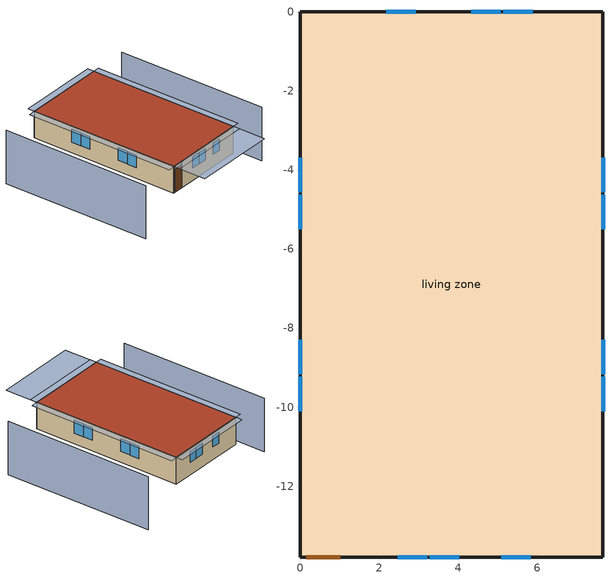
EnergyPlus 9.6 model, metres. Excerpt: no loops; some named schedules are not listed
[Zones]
living zone
 floor adiabatic (FloorFinUninsFin): 0,-13.8 0,0 7.66,0 7.66,-13.8 z2.44
 wall outside (WallExtInsFin): 0,0 0,-13.8 0.13,-13.8 1.05,-13.8 7.66,-13.8 7.66,0 0,0 z2.44:4.88
 window (WindowConstruction): 0,-3.7 0,-4.57 / 0,-4.63 0,-5.5 / 0,-8.3 0,-9.17 / 0,-9.23 0,-10.1 / 7.66,-10.1 7.66,-9.23 / 7.66,-9.17 7.66,-8.3 / 7.66,-5.5 7.66,-4.63 / 7.66,-4.57 7.66,-3.7 z3.41:4.57; 5.89,0 5.14,0 / 5.08,0 4.33,0 / 2.93,0 2.18,0 / 2.47,-13.8 3.22,-13.8 / 3.28,-13.8 4.03,-13.8 / 5.08,-13.8 5.83,-13.8 z3.57:4.57
 door (Door): 0.15,-13.8 1.02,-13.8 z2.44:4.57
 roof outside (RoofFinInsExt): 7.66,-13.8 7.66,0 0,0 0,-13.8 z4.88
shading: -3.66,0 -3.66,-13.8 / 11.32,-13.8 11.32,0 z0:4.88; 0,-3.7 0,-4.57 / 0,-4.63 0,-5.5 / 0,-8.3 0,-9.17 / 0,-9.23 0,-10.1 / 7.66,-10.1 7.66,-9.23 / 7.66,-9.17 7.66,-8.3 / 7.66,-5.5 7.66,-4.63 / 7.66,-4.57 7.66,-3.7 z3.41:4.57; 5.89,0 5.14,0 / 5.08,0 4.33,0 / 2.93,0 2.18,0 / 2.47,-13.8 3.22,-13.8 / 3.28,-13.8 4.03,-13.8 / 5.08,-13.8 5.83,-13.8 z3.57:4.57; 0,-14.4 7.66,-14.4 7.66,-13.8 0,-13.8 z4.88; 8.27,-13.8 8.27,0 7.66,0 7.66,-13.8 z4.88; 7.66,0.61 0,0.61 0,0 7.66,0 z4.88; -0.61,0 -0.61,-13.8 0,-13.8 0,0 z4.88; 0,-16.84 7.66,-16.84 7.66,-13.8 0,-13.8 z4.88
[Building]
Building 1: North Axis {deg}=0; Terrain=Suburbs
[Site:Location]
Denver-Aurora-Buckley AFB: Latitude {deg}=39.72; Longitude {deg}=-104.75; Time Zone {hr}=-7; Elevation {m}=1726
[SizingPeriod:DesignDay] Day of Month=21; Dry-Bulb Temperature Range Modifier Type=DefaultMultipliers; Humidity Condition Type=Wetbulb; Barometric Pressure {Pa}=100918; Wind Direction {deg}=0; Rain Indicator=No; Snow Indicator=No; Daylight Saving Time Indicator=No; Solar Model Indicator=ASHRAEClearSky; Sky Clearness=0; Begin Environment Reset Mode=FullResetAtBeginEnvironment
Name | Month | Day Type | Maximum Dry-Bulb Temperature {C} | Daily Dry-Bulb Temperature Range {deltaC} | Wetbulb or DewPoint at Maximum Dry-Bulb {C} | Wind Speed {m/s}
Ann Clg 1% Condns DB=>MWB | 7 | SummerDesignDay | 30 | 9.8 | 22.3 | 4.8
Ann Htg 99% Condns DB | 1 | WinterDesignDay | -12.5 | 0 | -12.5 | 10.7
[Site:GroundTemperature:Deep]
9.04878, 9.04878, 9.04878, 9.04878, 9.04878, 9.04878, 9.04878, 9.04878, 9.04878, 9.04878, 9.04878, 9.04878
[Site:WaterMainsTemperature]
Calculation Method=Correlation; Annual Average Outdoor Air Temperature {C}=9.04878; Maximum Difference In Monthly Average Outdoor Air Temperatures {deltaC}=30.2172
[Material] Roughness=Rough
Name | Thickness {m} | Conductivity {W/m-K} | Density {kg/m3} | Specific Heat {J/kg-K} | Thermal Absorptance | Solar Absorptance | Visible Absorptance
Composition Shingles | 0.009525 | 0.162714 | 1121.4 | 1465.45 | 0.91 | 0.85 | 0.85
DoorMaterial | 0.04445 | 0.0612267 | 512.64 | 1214.23 | 0.82 | 0.3 | 0.3
Drywall 0.5 in. | 0.0127 | 0.160291 | 801 | 837.4 | 0.9 | 0.5 | 0.1
Floor Covering | 0.0127 | 0.0433444 | 54.468 | 1339.84 | 0.9 | 0.9 | 0.7
FloorFinStudAndAirFloor | 0.1397 | 0.557395 | 67.691 | 1210.98 | 0.9 | 0.5 | 0.9
res furniture material living space | 0.1524 | 0.115458 | 640.8 | 1214.23 | 0.9 | 0.6 | 0.1
RoofIns | 0.23495 | 0.0731748 | 78.34581 | 1123.46 | 0.91 | 0.85 | 0.91
RoofSheathing | 0.01905 | 0.115458 | 512.64 | 1214.23 | 0.82 | 0.3 | 0.3
WallCMU | 0.1524 | 0.551119 | 1001.12 | 852.065 | 0.92 | 0.75 | 0.92
WallFurring | 0.0254 | 0.133146 | 72.0382 | 1211.21 | 0.92 | 0.75 | 0.92
WallSheathing | 0.0127 | 0.115458 | 512.64 | 1214.23 | 0.82 | 0.3 | 0.3
WallStudAndCavity | 0.0889 | 0.397942 | 83.0341 | 1211.67 | 0.82 | 0.3 | 0.3
Wood Floor | 0.015875 | 0.115458 | 544.68 | 1214.23 | 0.9 | 0.7 | 0.7
Wood&#44 Medium/Dark | 0.0254 | 0.102417 | 544.68 | 1172.36 | 0.92 | 0.75 | 0.75
[WindowMaterial:SimpleGlazingSystem]
WindowMaterial: U-Factor {W/m2-K}=4.31528; Solar Heat Gain Coefficient=0.67
[Construction]
Door: DoorMaterial
FloorFinUninsFin: Drywall 0.5 in., FloorFinStudAndAirFloor, RoofSheathing, Wood Floor, Floor Covering
res furniture construction living space: res furniture material living space
RoofFinInsExt: Composition Shingles, RoofSheathing, RoofIns, Drywall 0.5 in.
WallExtInsFin: Wood&#44 Medium/Dark, WallSheathing, WallCMU, WallFurring, Drywall 0.5 in.
WallIntFinUninsFin: WallStudAndCavity, Drywall 0.5 in.
WindowConstruction: WindowMaterial
[Zone]
living zone: Multiplier=1; Part of Total Floor Area=Yes
[InternalMass] Zone or ZoneList=living zone
Name | Construction | Surface Area {m2}
living space Partition | WallIntFinUninsFin | 105.724
res furniture mass living space | res furniture construction living space | 42.2895
[People]
res occupants|living space: Zone or ZoneList or Space or SpaceList=living zone; Number of People Schedule=occupants; Number of People Calculation Method=People; Number of People=2; Fraction Radiant=0.319734; Sensible Heat Fraction=0.573; Activity Level Schedule=res occupants activity schedule; Carbon Dioxide Generation Rate {m3/s-W}=0; Enable ASHRAE 55 Comfort Warnings=No; Mean Radiant Temperature Calculation Type=ZoneAveraged
[Lights]
res lighting interior living space: Zone or ZoneList or Space or SpaceList=living zone; Schedule=lighting_interior; Design Level Calculation Method=LightingLevel; Lighting Level {W}=682.073; Return Air Fraction=0; Fraction Radiant=0.6; Fraction Visible=0.2; Fraction Replaceable=1
[ElectricEquipment] Zone or ZoneList or Space or SpaceList=living zone; Design Level Calculation Method=EquipmentLevel
Name | Schedule | Design Level {W} | Fraction Latent | Fraction Radiant | Fraction Lost
res cd electric | clothes_dryer | 3375.93 | 0.05 | 0.09 | 0.8
res ceil fan | ceiling_fan | 12.5139 | 0 | 0.558 | 0
res cw | clothes_washer_power | 222.586 | 0 | 0.48 | 0.2
res infil_1 bath fan; res infil_1 house fan; res infil_1 range fan | Always On Discrete | 0 | 0 | 0 | 1
res misc plug loads|living space | plug_loads | 414.531 | 0.021 | 0.558 | 0.049
res range electric | cooking_range | 278.924 | 0.3 | 0.24 | 0.3
res refrig | res refrig schedule | 65.0889 | 0 | 0 | 0
[OtherEquipment] Zone or ZoneList or Space or SpaceList=living zone; Design Level Calculation Method=EquipmentLevel
Name | Fuel Type | Schedule | Design Level {W} | Fraction Latent | Fraction Radiant | Fraction Lost
res bath | None | baths | 1622.82 | 0 | 0 | 0
res hot water distribution | None | showers | 2610.94 | 0 | 0 | 0
res range gas | NaturalGas | cooking_range | 2901.53 | 0.2 | 0.18 | 0.5
res shower | None | showers | 1607.05 | 0.487079 | 0 | 0
res sink | None | sinks | 290.682 | 0.311852 | 0 | 0
[ZoneInfiltration:DesignFlowRate] Zone or ZoneList=living zone; Schedule=Always On Discrete; Design Flow Rate Calculation Method=Flow/Zone; Design Flow Rate {m3/s}=0
res infil_1 flow; res nv_1 flow
[Exterior:Lights]
res lighting exterior: Schedule=lighting_exterior; Design Level {W}=38.3645
[EnergyManagementSystem:Sensor]
Name | Output:Variable or Output:Meter | Output:Variable or Output:Meter Index Key
res_af_vw_s | Site Wind Speed
res_infil_1_bath_sch_s | Schedule Value | res mv_1 bath exhaust schedule
res_infil_1_dryer_sch_s | Schedule Value | clothes_dryer_exhaust
res_infil_1_range_sch_s | Schedule Value | res mv_1 range exhaust schedule
res_infil_1_wh_sch_s | Schedule Value | Always On Discrete
res_nv_1_nva_s | Schedule Value | res nv_1 avail schedule
res_nv_1_sp_s | Schedule Value | res nv_1 temp schedule
res_nv_pb_s | Site Outdoor Air Barometric Pressure
res_nv_wt_s | Site Outdoor Air Humidity Ratio
res_shower_mixsp | Schedule Value | fixtures temperature schedule
[EnergyManagementSystem:Actuator]
Name | Actuated Component Unique | Actuated Component Type | Actuated Component Control Type
res_infil_1_bath_fan_act | res infil_1 bath fan | ElectricEquipment | Electricity Rate
res_infil_1_flow_act | res infil_1 flow | Zone Infiltration | Air Exchange Flow Rate
res_infil_1_house_fan_act | res infil_1 house fan | ElectricEquipment | Electricity Rate
res_infil_1_range_fan_act | res infil_1 range fan | ElectricEquipment | Electricity Rate
res_nv_1_flow_act | res nv_1 flow | Zone Infiltration | Air Exchange Flow Rate
[EnergyManagementSystem:ProgramCallingManager]
Central pump program calling manager: EndOfSystemTimestepBeforeHVACReporting; Central_pumps_program
res af_1 program calling manager: BeginTimestepBeforePredictor; res_infil_1_program; res_nv_1_program
res shower sag: EndOfSystemTimestepAfterHVACReporting; res_shower_sag
[EnergyManagementSystem:Program]
Central_pumps_program: Set central_pumps_h = Central_pump_s
res_infil_1_program: Set p_m = 0.14; Set p_s = 0.22; Set s_m = 270; Set s_s = 370; Set z_m = 9.99744; Set z_s = 2.4384; Set f_t = (((s_m/z_m)^p_m)*((z_s/s_s)^p_s)); Set Tdiff = res_af_1_tin_s-res_af_1_tt_s; Set dT = @Abs Tdiff; Set c = 0.1107; Set Cs = 0.0764; Set Cw = 0.1509; Set n = 0.65; Set sft = (f_t*0.7000000000000001); Set temp1 = ((c*Cw)*((sft*res_af_vw_s)^(2*n)))^2; Set Qn = (((c*Cs*(dT^n))^2)+temp1)^0.5; Set Tdiff = res_af_1_tin_s-res_af_1_tt_s; Set QWHV = res_infil_1_wh_sch_s*0.0; Set Qrange = res_infil_1_range_sch_s*0.0472; Set Qdryer = res_infil_1_dryer_sch_s*0.0472; Set Qbath = res_infil_1_bath_sch_s*0.0236; Set QductsOut = 0; Set QductsIn = 0; Set Qout = Qrange+Qbath+Qdryer+QductsOut; Set Qin = QWHV+QductsIn; Set faneff_wh = 1; Set res_infil_1_house_fan_act = (QWHV*300)/faneff_wh*0; Set faneff_sp = 0.4719474432000001; Set res_infil_1_range_fan_act = (Qrange*300)/faneff_sp; Set res_infil_1_bath_fan_act = (Qbath*300)/faneff_sp; Set Qfan = (@Max Qout Qin); If Qfan > 0; Set Qavg = ((Qout + Qin) / 2.0); If ((@Abs (Qout - Qavg)) / Qavg) <= 0.1; Set phi = 1; Else; Set phi = (Qn / (Qn + Qfan)); EndIf; Set Qinf_adj = phi * Qn; Else; Set Qinf_adj = Qn; EndIf; Set res_infil_1_flow_act = Qfan + Qinf_adj
res_nv_1_program: Set Tdiff = res_af_1_tin_s-res_af_1_tt_s; Set dT = (@Abs Tdiff); Set pt = (@RhFnTdbWPb res_af_1_tt_s res_nv_wt_s res_nv_pb_s); Set NVA = 4973.009176859002; Set Cs = 8.963020389461627e-05; Set Cw = 6.158219665777789e-05; Set MNV = 1.432203174297596; Set MHR = 0.0115; Set MRH = 0.7; Set temp1 = (res_nv_1_nva_s*NVA); Set SGNV = temp1*((((Cs*dT)+(Cw*(res_af_vw_s^2)))^0.5)/1000); If (res_nv_wt_s<MHR) && (pt<MRH) && (res_af_1_tin_s>res_nv_1_sp_s); Set temp2 = (res_af_1_tin_s-res_nv_1_sp_s); Set NVadj1 = temp2/(res_af_1_tin_s-res_af_1_tt_s); Set NVadj2 = (@Min NVadj1 1); Set NVadj3 = (@Max NVadj2 0); Set NVadj = SGNV*NVadj3; Set res_nv_1_flow_act = (@Min NVadj MNV); Else; Set res_nv_1_flow_act = 0; EndIf
res_shower_sag: If res_shower_vol > 0; Set ShowerTime=SystemTimeStep; Else; Set ShowerTime=0; EndIf; If (res_shower_vol > 0) && (res_shower_mixsp > res_shower_tout); Set ShowerSag=SystemTimeStep; Set ShowerE=res_shower_vol*4141170*(res_shower_mixsp-res_shower_tout); Else; Set ShowerSag=0; Set ShowerE=0; EndIf
[EnergyManagementSystem:OutputVariable] Type of Data in Variable=Summed; Update Frequency=SystemTimestep
Name | EMS Variable | EMS Program or Subroutine | Units
Central htg pump:Pumps:Electricity | central_pumps_h | Central_pumps_program | J
Shower Draw Time|unit 1 | ShowerTime | res_shower_sag | hr
Unmet Shower Energy|unit 1 | ShowerE | res_shower_sag | J
Unmet Shower Time|unit 1 | ShowerSag | res_shower_sag | hr
[Schedule:Day:Interval]
res refrig schedule allday1; res refrig schedule allday12: No, 01:00, 0.610949, 02:00, 0.595675, 03:00, 0.580401, 04:00, 0.565128, 06:00, 0.549854, 07:00, 0.580401, 08:00, 0.610949, 10:00, 0.626223, 12:00, 0.610949, 15:00, 0.641496, 16:00, 0.626223, 17:00, 0.672044, 18:00, 0.733139, 19:00, 0.763686, 20:00, 0.733139, 21:00, 0.717865, 22:00, 0.702591, 23:00, 0.672044, 24:00, 0.626223
res refrig schedule allday2: No, 01:00, 0.609489, 02:00, 0.594252, 03:00, 0.579015, 04:00, 0.563777, 06:00, 0.54854, 07:00, 0.579015, 08:00, 0.609489, 10:00, 0.624726, 12:00, 0.609489, 15:00, 0.639964, 16:00, 0.624726, 17:00, 0.670438, 18:00, 0.731387, 19:00, 0.761861, 20:00, 0.731387, 21:00, 0.71615, 22:00, 0.700912, 23:00, 0.670438, 24:00, 0.624726
res refrig schedule allday3; res refrig schedule allday4; res refrig schedule allday5: No, 01:00, 0.791241, 02:00, 0.77146, 03:00, 0.751679, 04:00, 0.731898, 06:00, 0.712117, 07:00, 0.751679, 08:00, 0.791241, 10:00, 0.811022, 12:00, 0.791241, 15:00, 0.830803, 16:00, 0.811022, 17:00, 0.870365, 18:00, 0.949489, 19:00, 0.989051, 20:00, 0.949489, 21:00, 0.929708, 22:00, 0.909927, 23:00, 0.870365, 24:00, 0.811022
res refrig schedule allday6; res refrig schedule allday7; res refrig schedule allday8; res refrig schedule allday9: No, 01:00, 0.8, 02:00, 0.78, 03:00, 0.76, 04:00, 0.74, 06:00, 0.72, 07:00, 0.76, 08:00, 0.8, 10:00, 0.82, 12:00, 0.8, 15:00, 0.84, 16:00, 0.82, 17:00, 0.88, 18:00, 0.96, 19:00, 1, 20:00, 0.96, 21:00, 0.94, 22:00, 0.92, 23:00, 0.88, 24:00, 0.82
res refrig schedule allday10: No, 01:00, 0.679562, 02:00, 0.662573, 03:00, 0.645584, 04:00, 0.628595, 06:00, 0.611606, 07:00, 0.645584, 08:00, 0.679562, 10:00, 0.696551, 12:00, 0.679562, 15:00, 0.71354, 16:00, 0.696551, 17:00, 0.747518, 18:00, 0.815474, 19:00, 0.849453, 20:00, 0.815474, 21:00, 0.798485, 22:00, 0.781496, 23:00, 0.747518, 24:00, 0.696551
res refrig schedule allday11: No, 01:00, 0.675182, 02:00, 0.658303, 03:00, 0.641423, 04:00, 0.624544, 06:00, 0.607664, 07:00, 0.641423, 08:00, 0.675182, 10:00, 0.692062, 12:00, 0.675182, 15:00, 0.708942, 16:00, 0.692062, 17:00, 0.742701, 18:00, 0.810219, 19:00, 0.843978, 20:00, 0.810219, 21:00, 0.793339, 22:00, 0.77646, 23:00, 0.742701, 24:00, 0.692062
Schedule Day 8; res refrig schedule winter design: No, 24:00, 0
res refrig schedule summer design: No, 24:00, 1
[Schedule:Week:Daily]
res refrig schedule Week Rule - Jan1-Jan27: res refrig schedule allday1, res refrig schedule allday1, res refrig schedule allday1, res refrig schedule allday1, res refrig schedule allday1, res refrig schedule allday1, res refrig schedule allday1, Schedule Day 8, res refrig schedule summer design, res refrig schedule winter design, Schedule Day 8, Schedule Day 8
res refrig schedule Week Rule - Jan28-Feb3: res refrig schedule allday1, res refrig schedule allday1, res refrig schedule allday1, res refrig schedule allday1, res refrig schedule allday2, res refrig schedule allday2, res refrig schedule allday2, Schedule Day 8, res refrig schedule summer design, res refrig schedule winter design, Schedule Day 8, Schedule Day 8
res refrig schedule Week Rule - Feb4-Feb24: res refrig schedule allday2, res refrig schedule allday2, res refrig schedule allday2, res refrig schedule allday2, res refrig schedule allday2, res refrig schedule allday2, res refrig schedule allday2, Schedule Day 8, res refrig schedule summer design, res refrig schedule winter design, Schedule Day 8, Schedule Day 8
res refrig schedule Week Rule - Feb25-Mar3: res refrig schedule allday2, res refrig schedule allday2, res refrig schedule allday2, res refrig schedule allday2, res refrig schedule allday3, res refrig schedule allday3, res refrig schedule allday3, Schedule Day 8, res refrig schedule summer design, res refrig schedule winter design, Schedule Day 8, Schedule Day 8
res refrig schedule Week Rule - Mar4-Mar31: res refrig schedule allday3, res refrig schedule allday3, res refrig schedule allday3, res refrig schedule allday3, res refrig schedule allday3, res refrig schedule allday3, res refrig schedule allday3, Schedule Day 8, res refrig schedule summer design, res refrig schedule winter design, Schedule Day 8, Schedule Day 8
res refrig schedule Week Rule - Apr1-Apr28: res refrig schedule allday4, res refrig schedule allday4, res refrig schedule allday4, res refrig schedule allday4, res refrig schedule allday4, res refrig schedule allday4, res refrig schedule allday4, Schedule Day 8, res refrig schedule summer design, res refrig schedule winter design, Schedule Day 8, Schedule Day 8
res refrig schedule Week Rule - Apr29-May5: res refrig schedule allday4, res refrig schedule allday4, res refrig schedule allday5, res refrig schedule allday5, res refrig schedule allday5, res refrig schedule allday5, res refrig schedule allday5, Schedule Day 8, res refrig schedule summer design, res refrig schedule winter design, Schedule Day 8, Schedule Day 8
res refrig schedule Week Rule - May6-May26: res refrig schedule allday5, res refrig schedule allday5, res refrig schedule allday5, res refrig schedule allday5, res refrig schedule allday5, res refrig schedule allday5, res refrig schedule allday5, Schedule Day 8, res refrig schedule summer design, res refrig schedule winter design, Schedule Day 8, Schedule Day 8
res refrig schedule Week Rule - May27-Jun2: res refrig schedule allday5, res refrig schedule allday5, res refrig schedule allday5, res refrig schedule allday5, res refrig schedule allday5, res refrig schedule allday6, res refrig schedule allday6, Schedule Day 8, res refrig schedule summer design, res refrig schedule winter design, Schedule Day 8, Schedule Day 8
res refrig schedule Week Rule - Jun3-Jun30: res refrig schedule allday6, res refrig schedule allday6, res refrig schedule allday6, res refrig schedule allday6, res refrig schedule allday6, res refrig schedule allday6, res refrig schedule allday6, Schedule Day 8, res refrig schedule summer design, res refrig schedule winter design, Schedule Day 8, Schedule Day 8
res refrig schedule Week Rule - Jul1-Jul28: res refrig schedule allday7, res refrig schedule allday7, res refrig schedule allday7, res refrig schedule allday7, res refrig schedule allday7, res refrig schedule allday7, res refrig schedule allday7, Schedule Day 8, res refrig schedule summer design, res refrig schedule winter design, Schedule Day 8, Schedule Day 8
res refrig schedule Week Rule - Jul29-Aug4: res refrig schedule allday7, res refrig schedule allday7, res refrig schedule allday7, res refrig schedule allday8, res refrig schedule allday8, res refrig schedule allday8, res refrig schedule allday8, Schedule Day 8, res refrig schedule summer design, res refrig schedule winter design, Schedule Day 8, Schedule Day 8
res refrig schedule Week Rule - Aug5-Aug25: res refrig schedule allday8, res refrig schedule allday8, res refrig schedule allday8, res refrig schedule allday8, res refrig schedule allday8, res refrig schedule allday8, res refrig schedule allday8, Schedule Day 8, res refrig schedule summer design, res refrig schedule winter design, Schedule Day 8, Schedule Day 8
res refrig schedule Week Rule - Aug26-Sep1: res refrig schedule allday8, res refrig schedule allday8, res refrig schedule allday8, res refrig schedule allday8, res refrig schedule allday8, res refrig schedule allday8, res refrig schedule allday9, Schedule Day 8, res refrig schedule summer design, res refrig schedule winter design, Schedule Day 8, Schedule Day 8
res refrig schedule Week Rule - Sep2-Sep29: res refrig schedule allday9, res refrig schedule allday9, res refrig schedule allday9, res refrig schedule allday9, res refrig schedule allday9, res refrig schedule allday9, res refrig schedule allday9, Schedule Day 8, res refrig schedule summer design, res refrig schedule winter design, Schedule Day 8, Schedule Day 8
res refrig schedule Week Rule - Sep30-Oct6: res refrig schedule allday9, res refrig schedule allday10, res refrig schedule allday10, res refrig schedule allday10, res refrig schedule allday10, res refrig schedule allday10, res refrig schedule allday10, Schedule Day 8, res refrig schedule summer design, res refrig schedule winter design, Schedule Day 8, Schedule Day 8
res refrig schedule Week Rule - Oct7-Oct27: res refrig schedule allday10, res refrig schedule allday10, res refrig schedule allday10, res refrig schedule allday10, res refrig schedule allday10, res refrig schedule allday10, res refrig schedule allday10, Schedule Day 8, res refrig schedule summer design, res refrig schedule winter design, Schedule Day 8, Schedule Day 8
res refrig schedule Week Rule - Oct28-Nov3: res refrig schedule allday10, res refrig schedule allday10, res refrig schedule allday10, res refrig schedule allday10, res refrig schedule allday11, res refrig schedule allday11, res refrig schedule allday11, Schedule Day 8, res refrig schedule summer design, res refrig schedule winter design, Schedule Day 8, Schedule Day 8
res refrig schedule Week Rule - Nov4-Nov24: res refrig schedule allday11, res refrig schedule allday11, res refrig schedule allday11, res refrig schedule allday11, res refrig schedule allday11, res refrig schedule allday11, res refrig schedule allday11, Schedule Day 8, res refrig schedule summer design, res refrig schedule winter design, Schedule Day 8, Schedule Day 8
res refrig schedule Week Rule - Nov25-Dec1: res refrig schedule allday11, res refrig schedule allday11, res refrig schedule allday11, res refrig schedule allday11, res refrig schedule allday11, res refrig schedule allday11, res refrig schedule allday12, Schedule Day 8, res refrig schedule summer design, res refrig schedule winter design, Schedule Day 8, Schedule Day 8
res refrig schedule Week Rule - Dec2-Dec31: res refrig schedule allday12, res refrig schedule allday12, res refrig schedule allday12, res refrig schedule allday12, res refrig schedule allday12, res refrig schedule allday12, res refrig schedule allday12, Schedule Day 8, res refrig schedule summer design, res refrig schedule winter design, Schedule Day 8, Schedule Day 8
res mv_1 bath exhaust schedule Week Rule - Jan1-Jan27: res mv_1 bath exhaust schedule allday1, res mv_1 bath exhaust schedule allday1, res mv_1 bath exhaust schedule allday1, res mv_1 bath exhaust schedule allday1, res mv_1 bath exhaust schedule allday1, res mv_1 bath exhaust schedule allday1, res mv_1 bath exhaust schedule allday1, Schedule Day 16, res mv_1 bath exhaust schedule summer design, res mv_1 bath exhaust schedule winter design, Schedule Day 16, Schedule Day 16
res mv_1 bath exhaust schedule Week Rule - Jan28-Feb3: res mv_1 bath exhaust schedule allday1, res mv_1 bath exhaust schedule allday1, res mv_1 bath exhaust schedule allday1, res mv_1 bath exhaust schedule allday1, res mv_1 bath exhaust schedule allday2, res mv_1 bath exhaust schedule allday2, res mv_1 bath exhaust schedule allday2, Schedule Day 16, res mv_1 bath exhaust schedule summer design, res mv_1 bath exhaust schedule winter design, Schedule Day 16, Schedule Day 16
res mv_1 bath exhaust schedule Week Rule - Feb4-Feb24: res mv_1 bath exhaust schedule allday2, res mv_1 bath exhaust schedule allday2, res mv_1 bath exhaust schedule allday2, res mv_1 bath exhaust schedule allday2, res mv_1 bath exhaust schedule allday2, res mv_1 bath exhaust schedule allday2, res mv_1 bath exhaust schedule allday2, Schedule Day 16, res mv_1 bath exhaust schedule summer design, res mv_1 bath exhaust schedule winter design, Schedule Day 16, Schedule Day 16
res mv_1 bath exhaust schedule Week Rule - Feb25-Mar3: res mv_1 bath exhaust schedule allday2, res mv_1 bath exhaust schedule allday2, res mv_1 bath exhaust schedule allday2, res mv_1 bath exhaust schedule allday2, res mv_1 bath exhaust schedule allday3, res mv_1 bath exhaust schedule allday3, res mv_1 bath exhaust schedule allday3, Schedule Day 16, res mv_1 bath exhaust schedule summer design, res mv_1 bath exhaust schedule winter design, Schedule Day 16, Schedule Day 16
res mv_1 bath exhaust schedule Week Rule - Mar4-Mar31: res mv_1 bath exhaust schedule allday3, res mv_1 bath exhaust schedule allday3, res mv_1 bath exhaust schedule allday3, res mv_1 bath exhaust schedule allday3, res mv_1 bath exhaust schedule allday3, res mv_1 bath exhaust schedule allday3, res mv_1 bath exhaust schedule allday3, Schedule Day 16, res mv_1 bath exhaust schedule summer design, res mv_1 bath exhaust schedule winter design, Schedule Day 16, Schedule Day 16
res mv_1 bath exhaust schedule Week Rule - Apr1-Apr28: res mv_1 bath exhaust schedule allday4, res mv_1 bath exhaust schedule allday4, res mv_1 bath exhaust schedule allday4, res mv_1 bath exhaust schedule allday4, res mv_1 bath exhaust schedule allday4, res mv_1 bath exhaust schedule allday4, res mv_1 bath exhaust schedule allday4, Schedule Day 16, res mv_1 bath exhaust schedule summer design, res mv_1 bath exhaust schedule winter design, Schedule Day 16, Schedule Day 16
res mv_1 bath exhaust schedule Week Rule - Apr29-May5: res mv_1 bath exhaust schedule allday4, res mv_1 bath exhaust schedule allday4, res mv_1 bath exhaust schedule allday5, res mv_1 bath exhaust schedule allday5, res mv_1 bath exhaust schedule allday5, res mv_1 bath exhaust schedule allday5, res mv_1 bath exhaust schedule allday5, Schedule Day 16, res mv_1 bath exhaust schedule summer design, res mv_1 bath exhaust schedule winter design, Schedule Day 16, Schedule Day 16
res mv_1 bath exhaust schedule Week Rule - May6-May26: res mv_1 bath exhaust schedule allday5, res mv_1 bath exhaust schedule allday5, res mv_1 bath exhaust schedule allday5, res mv_1 bath exhaust schedule allday5, res mv_1 bath exhaust schedule allday5, res mv_1 bath exhaust schedule allday5, res mv_1 bath exhaust schedule allday5, Schedule Day 16, res mv_1 bath exhaust schedule summer design, res mv_1 bath exhaust schedule winter design, Schedule Day 16, Schedule Day 16
res mv_1 bath exhaust schedule Week Rule - May27-Jun2: res mv_1 bath exhaust schedule allday5, res mv_1 bath exhaust schedule allday5, res mv_1 bath exhaust schedule allday5, res mv_1 bath exhaust schedule allday5, res mv_1 bath exhaust schedule allday5, res mv_1 bath exhaust schedule allday6, res mv_1 bath exhaust schedule allday6, Schedule Day 16, res mv_1 bath exhaust schedule summer design, res mv_1 bath exhaust schedule winter design, Schedule Day 16, Schedule Day 16
res mv_1 bath exhaust schedule Week Rule - Jun3-Jun30: res mv_1 bath exhaust schedule allday6, res mv_1 bath exhaust schedule allday6, res mv_1 bath exhaust schedule allday6, res mv_1 bath exhaust schedule allday6, res mv_1 bath exhaust schedule allday6, res mv_1 bath exhaust schedule allday6, res mv_1 bath exhaust schedule allday6, Schedule Day 16, res mv_1 bath exhaust schedule summer design, res mv_1 bath exhaust schedule winter design, Schedule Day 16, Schedule Day 16
res mv_1 bath exhaust schedule Week Rule - Jul1-Jul28: res mv_1 bath exhaust schedule allday7, res mv_1 bath exhaust schedule allday7, res mv_1 bath exhaust schedule allday7, res mv_1 bath exhaust schedule allday7, res mv_1 bath exhaust schedule allday7, res mv_1 bath exhaust schedule allday7, res mv_1 bath exhaust schedule allday7, Schedule Day 16, res mv_1 bath exhaust schedule summer design, res mv_1 bath exhaust schedule winter design, Schedule Day 16, Schedule Day 16
res mv_1 bath exhaust schedule Week Rule - Jul29-Aug4: res mv_1 bath exhaust schedule allday7, res mv_1 bath exhaust schedule allday7, res mv_1 bath exhaust schedule allday7, res mv_1 bath exhaust schedule allday8, res mv_1 bath exhaust schedule allday8, res mv_1 bath exhaust schedule allday8, res mv_1 bath exhaust schedule allday8, Schedule Day 16, res mv_1 bath exhaust schedule summer design, res mv_1 bath exhaust schedule winter design, Schedule Day 16, Schedule Day 16
res mv_1 bath exhaust schedule Week Rule - Aug5-Aug25: res mv_1 bath exhaust schedule allday8, res mv_1 bath exhaust schedule allday8, res mv_1 bath exhaust schedule allday8, res mv_1 bath exhaust schedule allday8, res mv_1 bath exhaust schedule allday8, res mv_1 bath exhaust schedule allday8, res mv_1 bath exhaust schedule allday8, Schedule Day 16, res mv_1 bath exhaust schedule summer design, res mv_1 bath exhaust schedule winter design, Schedule Day 16, Schedule Day 16
res mv_1 bath exhaust schedule Week Rule - Aug26-Sep1: res mv_1 bath exhaust schedule allday8, res mv_1 bath exhaust schedule allday8, res mv_1 bath exhaust schedule allday8, res mv_1 bath exhaust schedule allday8, res mv_1 bath exhaust schedule allday8, res mv_1 bath exhaust schedule allday8, res mv_1 bath exhaust schedule allday9, Schedule Day 16, res mv_1 bath exhaust schedule summer design, res mv_1 bath exhaust schedule winter design, Schedule Day 16, Schedule Day 16
res mv_1 bath exhaust schedule Week Rule - Sep2-Sep29: res mv_1 bath exhaust schedule allday9, res mv_1 bath exhaust schedule allday9, res mv_1 bath exhaust schedule allday9, res mv_1 bath exhaust schedule allday9, res mv_1 bath exhaust schedule allday9, res mv_1 bath exhaust schedule allday9, res mv_1 bath exhaust schedule allday9, Schedule Day 16, res mv_1 bath exhaust schedule summer design, res mv_1 bath exhaust schedule winter design, Schedule Day 16, Schedule Day 16
res mv_1 bath exhaust schedule Week Rule - Sep30-Oct6: res mv_1 bath exhaust schedule allday9, res mv_1 bath exhaust schedule allday10, res mv_1 bath exhaust schedule allday10, res mv_1 bath exhaust schedule allday10, res mv_1 bath exhaust schedule allday10, res mv_1 bath exhaust schedule allday10, res mv_1 bath exhaust schedule allday10, Schedule Day 16, res mv_1 bath exhaust schedule summer design, res mv_1 bath exhaust schedule winter design, Schedule Day 16, Schedule Day 16
res mv_1 bath exhaust schedule Week Rule - Oct7-Oct27: res mv_1 bath exhaust schedule allday10, res mv_1 bath exhaust schedule allday10, res mv_1 bath exhaust schedule allday10, res mv_1 bath exhaust schedule allday10, res mv_1 bath exhaust schedule allday10, res mv_1 bath exhaust schedule allday10, res mv_1 bath exhaust schedule allday10, Schedule Day 16, res mv_1 bath exhaust schedule summer design, res mv_1 bath exhaust schedule winter design, Schedule Day 16, Schedule Day 16
res mv_1 bath exhaust schedule Week Rule - Oct28-Nov3: res mv_1 bath exhaust schedule allday10, res mv_1 bath exhaust schedule allday10, res mv_1 bath exhaust schedule allday10, res mv_1 bath exhaust schedule allday10, res mv_1 bath exhaust schedule allday11, res mv_1 bath exhaust schedule allday11, res mv_1 bath exhaust schedule allday11, Schedule Day 16, res mv_1 bath exhaust schedule summer design, res mv_1 bath exhaust schedule winter design, Schedule Day 16, Schedule Day 16
res mv_1 bath exhaust schedule Week Rule - Nov4-Nov24: res mv_1 bath exhaust schedule allday11, res mv_1 bath exhaust schedule allday11, res mv_1 bath exhaust schedule allday11, res mv_1 bath exhaust schedule allday11, res mv_1 bath exhaust schedule allday11, res mv_1 bath exhaust schedule allday11, res mv_1 bath exhaust schedule allday11, Schedule Day 16, res mv_1 bath exhaust schedule summer design, res mv_1 bath exhaust schedule winter design, Schedule Day 16, Schedule Day 16
res mv_1 bath exhaust schedule Week Rule - Nov25-Dec1: res mv_1 bath exhaust schedule allday11, res mv_1 bath exhaust schedule allday11, res mv_1 bath exhaust schedule allday11, res mv_1 bath exhaust schedule allday11, res mv_1 bath exhaust schedule allday11, res mv_1 bath exhaust schedule allday11, res mv_1 bath exhaust schedule allday12, Schedule Day 16, res mv_1 bath exhaust schedule summer design, res mv_1 bath exhaust schedule winter design, Schedule Day 16, Schedule Day 16
res mv_1 bath exhaust schedule Week Rule - Dec2-Dec31: res mv_1 bath exhaust schedule allday12, res mv_1 bath exhaust schedule allday12, res mv_1 bath exhaust schedule allday12, res mv_1 bath exhaust schedule allday12, res mv_1 bath exhaust schedule allday12, res mv_1 bath exhaust schedule allday12, res mv_1 bath exhaust schedule allday12, Schedule Day 16, res mv_1 bath exhaust schedule summer design, res mv_1 bath exhaust schedule winter design, Schedule Day 16, Schedule Day 16
res mv_1 range exhaust schedule Week Rule - Jan1-Jan27: res mv_1 range exhaust schedule allday1, res mv_1 range exhaust schedule allday1, res mv_1 range exhaust schedule allday1, res mv_1 range exhaust schedule allday1, res mv_1 range exhaust schedule allday1, res mv_1 range exhaust schedule allday1, res mv_1 range exhaust schedule allday1, Schedule Day 15, res mv_1 range exhaust schedule summer design, res mv_1 range exhaust schedule winter design, Schedule Day 15, Schedule Day 15
res mv_1 range exhaust schedule Week Rule - Jan28-Feb3: res mv_1 range exhaust schedule allday1, res mv_1 range exhaust schedule allday1, res mv_1 range exhaust schedule allday1, res mv_1 range exhaust schedule allday1, res mv_1 range exhaust schedule allday2, res mv_1 range exhaust schedule allday2, res mv_1 range exhaust schedule allday2, Schedule Day 15, res mv_1 range exhaust schedule summer design, res mv_1 range exhaust schedule winter design, Schedule Day 15, Schedule Day 15
res mv_1 range exhaust schedule Week Rule - Feb4-Feb24: res mv_1 range exhaust schedule allday2, res mv_1 range exhaust schedule allday2, res mv_1 range exhaust schedule allday2, res mv_1 range exhaust schedule allday2, res mv_1 range exhaust schedule allday2, res mv_1 range exhaust schedule allday2, res mv_1 range exhaust schedule allday2, Schedule Day 15, res mv_1 range exhaust schedule summer design, res mv_1 range exhaust schedule winter design, Schedule Day 15, Schedule Day 15
res mv_1 range exhaust schedule Week Rule - Feb25-Mar3: res mv_1 range exhaust schedule allday2, res mv_1 range exhaust schedule allday2, res mv_1 range exhaust schedule allday2, res mv_1 range exhaust schedule allday2, res mv_1 range exhaust schedule allday3, res mv_1 range exhaust schedule allday3, res mv_1 range exhaust schedule allday3, Schedule Day 15, res mv_1 range exhaust schedule summer design, res mv_1 range exhaust schedule winter design, Schedule Day 15, Schedule Day 15
res mv_1 range exhaust schedule Week Rule - Mar4-Mar31: res mv_1 range exhaust schedule allday3, res mv_1 range exhaust schedule allday3, res mv_1 range exhaust schedule allday3, res mv_1 range exhaust schedule allday3, res mv_1 range exhaust schedule allday3, res mv_1 range exhaust schedule allday3, res mv_1 range exhaust schedule allday3, Schedule Day 15, res mv_1 range exhaust schedule summer design, res mv_1 range exhaust schedule winter design, Schedule Day 15, Schedule Day 15
res mv_1 range exhaust schedule Week Rule - Apr1-Apr28: res mv_1 range exhaust schedule allday4, res mv_1 range exhaust schedule allday4, res mv_1 range exhaust schedule allday4, res mv_1 range exhaust schedule allday4, res mv_1 range exhaust schedule allday4, res mv_1 range exhaust schedule allday4, res mv_1 range exhaust schedule allday4, Schedule Day 15, res mv_1 range exhaust schedule summer design, res mv_1 range exhaust schedule winter design, Schedule Day 15, Schedule Day 15
res mv_1 range exhaust schedule Week Rule - Apr29-May5: res mv_1 range exhaust schedule allday4, res mv_1 range exhaust schedule allday4, res mv_1 range exhaust schedule allday5, res mv_1 range exhaust schedule allday5, res mv_1 range exhaust schedule allday5, res mv_1 range exhaust schedule allday5, res mv_1 range exhaust schedule allday5, Schedule Day 15, res mv_1 range exhaust schedule summer design, res mv_1 range exhaust schedule winter design, Schedule Day 15, Schedule Day 15
res mv_1 range exhaust schedule Week Rule - May6-May26: res mv_1 range exhaust schedule allday5, res mv_1 range exhaust schedule allday5, res mv_1 range exhaust schedule allday5, res mv_1 range exhaust schedule allday5, res mv_1 range exhaust schedule allday5, res mv_1 range exhaust schedule allday5, res mv_1 range exhaust schedule allday5, Schedule Day 15, res mv_1 range exhaust schedule summer design, res mv_1 range exhaust schedule winter design, Schedule Day 15, Schedule Day 15
res mv_1 range exhaust schedule Week Rule - May27-Jun2: res mv_1 range exhaust schedule allday5, res mv_1 range exhaust schedule allday5, res mv_1 range exhaust schedule allday5, res mv_1 range exhaust schedule allday5, res mv_1 range exhaust schedule allday5, res mv_1 range exhaust schedule allday6, res mv_1 range exhaust schedule allday6, Schedule Day 15, res mv_1 range exhaust schedule summer design, res mv_1 range exhaust schedule winter design, Schedule Day 15, Schedule Day 15
res mv_1 range exhaust schedule Week Rule - Jun3-Jun30: res mv_1 range exhaust schedule allday6, res mv_1 range exhaust schedule allday6, res mv_1 range exhaust schedule allday6, res mv_1 range exhaust schedule allday6, res mv_1 range exhaust schedule allday6, res mv_1 range exhaust schedule allday6, res mv_1 range exhaust schedule allday6, Schedule Day 15, res mv_1 range exhaust schedule summer design, res mv_1 range exhaust schedule winter design, Schedule Day 15, Schedule Day 15
res mv_1 range exhaust schedule Week Rule - Jul1-Jul28: res mv_1 range exhaust schedule allday7, res mv_1 range exhaust schedule allday7, res mv_1 range exhaust schedule allday7, res mv_1 range exhaust schedule allday7, res mv_1 range exhaust schedule allday7, res mv_1 range exhaust schedule allday7, res mv_1 range exhaust schedule allday7, Schedule Day 15, res mv_1 range exhaust schedule summer design, res mv_1 range exhaust schedule winter design, Schedule Day 15, Schedule Day 15
res mv_1 range exhaust schedule Week Rule - Jul29-Aug4: res mv_1 range exhaust schedule allday7, res mv_1 range exhaust schedule allday7, res mv_1 range exhaust schedule allday7, res mv_1 range exhaust schedule allday8, res mv_1 range exhaust schedule allday8, res mv_1 range exhaust schedule allday8, res mv_1 range exhaust schedule allday8, Schedule Day 15, res mv_1 range exhaust schedule summer design, res mv_1 range exhaust schedule winter design, Schedule Day 15, Schedule Day 15
res mv_1 range exhaust schedule Week Rule - Aug5-Aug25: res mv_1 range exhaust schedule allday8, res mv_1 range exhaust schedule allday8, res mv_1 range exhaust schedule allday8, res mv_1 range exhaust schedule allday8, res mv_1 range exhaust schedule allday8, res mv_1 range exhaust schedule allday8, res mv_1 range exhaust schedule allday8, Schedule Day 15, res mv_1 range exhaust schedule summer design, res mv_1 range exhaust schedule winter design, Schedule Day 15, Schedule Day 15
res mv_1 range exhaust schedule Week Rule - Aug26-Sep1: res mv_1 range exhaust schedule allday8, res mv_1 range exhaust schedule allday8, res mv_1 range exhaust schedule allday8, res mv_1 range exhaust schedule allday8, res mv_1 range exhaust schedule allday8, res mv_1 range exhaust schedule allday8, res mv_1 range exhaust schedule allday9, Schedule Day 15, res mv_1 range exhaust schedule summer design, res mv_1 range exhaust schedule winter design, Schedule Day 15, Schedule Day 15
res mv_1 range exhaust schedule Week Rule - Sep2-Sep29: res mv_1 range exhaust schedule allday9, res mv_1 range exhaust schedule allday9, res mv_1 range exhaust schedule allday9, res mv_1 range exhaust schedule allday9, res mv_1 range exhaust schedule allday9, res mv_1 range exhaust schedule allday9, res mv_1 range exhaust schedule allday9, Schedule Day 15, res mv_1 range exhaust schedule summer design, res mv_1 range exhaust schedule winter design, Schedule Day 15, Schedule Day 15
res mv_1 range exhaust schedule Week Rule - Sep30-Oct6: res mv_1 range exhaust schedule allday9, res mv_1 range exhaust schedule allday10, res mv_1 range exhaust schedule allday10, res mv_1 range exhaust schedule allday10, res mv_1 range exhaust schedule allday10, res mv_1 range exhaust schedule allday10, res mv_1 range exhaust schedule allday10, Schedule Day 15, res mv_1 range exhaust schedule summer design, res mv_1 range exhaust schedule winter design, Schedule Day 15, Schedule Day 15
res mv_1 range exhaust schedule Week Rule - Oct7-Oct27: res mv_1 range exhaust schedule allday10, res mv_1 range exhaust schedule allday10, res mv_1 range exhaust schedule allday10, res mv_1 range exhaust schedule allday10, res mv_1 range exhaust schedule allday10, res mv_1 range exhaust schedule allday10, res mv_1 range exhaust schedule allday10, Schedule Day 15, res mv_1 range exhaust schedule summer design, res mv_1 range exhaust schedule winter design, Schedule Day 15, Schedule Day 15
res mv_1 range exhaust schedule Week Rule - Oct28-Nov3: res mv_1 range exhaust schedule allday10, res mv_1 range exhaust schedule allday10, res mv_1 range exhaust schedule allday10, res mv_1 range exhaust schedule allday10, res mv_1 range exhaust schedule allday11, res mv_1 range exhaust schedule allday11, res mv_1 range exhaust schedule allday11, Schedule Day 15, res mv_1 range exhaust schedule summer design, res mv_1 range exhaust schedule winter design, Schedule Day 15, Schedule Day 15
res mv_1 range exhaust schedule Week Rule - Nov4-Nov24: res mv_1 range exhaust schedule allday11, res mv_1 range exhaust schedule allday11, res mv_1 range exhaust schedule allday11, res mv_1 range exhaust schedule allday11, res mv_1 range exhaust schedule allday11, res mv_1 range exhaust schedule allday11, res mv_1 range exhaust schedule allday11, Schedule Day 15, res mv_1 range exhaust schedule summer design, res mv_1 range exhaust schedule winter design, Schedule Day 15, Schedule Day 15
res mv_1 range exhaust schedule Week Rule - Nov25-Dec1: res mv_1 range exhaust schedule allday11, res mv_1 range exhaust schedule allday11, res mv_1 range exhaust schedule allday11, res mv_1 range exhaust schedule allday11, res mv_1 range exhaust schedule allday11, res mv_1 range exhaust schedule allday11, res mv_1 range exhaust schedule allday12, Schedule Day 15, res mv_1 range exhaust schedule summer design, res mv_1 range exhaust schedule winter design, Schedule Day 15, Schedule Day 15
res mv_1 range exhaust schedule Week Rule - Dec2-Dec31: res mv_1 range exhaust schedule allday12, res mv_1 range exhaust schedule allday12, res mv_1 range exhaust schedule allday12, res mv_1 range exhaust schedule allday12, res mv_1 range exhaust schedule allday12, res mv_1 range exhaust schedule allday12, res mv_1 range exhaust schedule allday12, Schedule Day 15, res mv_1 range exhaust schedule summer design, res mv_1 range exhaust schedule winter design, Schedule Day 15, Schedule Day 15
res nv_1 avail schedule Week Rule - Jan1-Jan6: res nv_1 availability schedule allday1 on, res nv_1 availability schedule allday1 on, Schedule Day 12, res nv_1 availability schedule allday1 on, Schedule Day 12, res nv_1 availability schedule allday1 on, Schedule Day 12, Schedule Day 12, Schedule Day 12, Schedule Day 12, Schedule Day 12, Schedule Day 12
res nv_1 avail schedule Week Rule - Jan7-Jan27: Schedule Day 12, res nv_1 availability schedule allday1 on, Schedule Day 12, res nv_1 availability schedule allday1 on, Schedule Day 12, res nv_1 availability schedule allday1 on, Schedule Day 12, Schedule Day 12, Schedule Day 12, Schedule Day 12, Schedule Day 12, Schedule Day 12
res nv_1 avail schedule Week Rule - Jan28-Feb3: Schedule Day 12, res nv_1 availability schedule allday1 on, Schedule Day 12, res nv_1 availability schedule allday1 on, Schedule Day 12, res nv_1 availability schedule allday1 on 1, Schedule Day 12, Schedule Day 12, Schedule Day 12, Schedule Day 12, Schedule Day 12, Schedule Day 12
res nv_1 avail schedule Week Rule - Feb4-Feb24: Schedule Day 12, res nv_1 availability schedule allday1 on 1, Schedule Day 12, res nv_1 availability schedule allday1 on 1, Schedule Day 12, res nv_1 availability schedule allday1 on 1, Schedule Day 12, Schedule Day 12, Schedule Day 12, Schedule Day 12, Schedule Day 12, Schedule Day 12
res nv_1 avail schedule Week Rule - Feb25-Mar3: Schedule Day 12, res nv_1 availability schedule allday1 on 1, Schedule Day 12, res nv_1 availability schedule allday1 on 1, Schedule Day 12, res nv_1 availability schedule allday1 on 2, Schedule Day 12, Schedule Day 12, Schedule Day 12, Schedule Day 12, Schedule Day 12, Schedule Day 12
res nv_1 avail schedule Week Rule - Mar4-Mar31: Schedule Day 12, res nv_1 availability schedule allday1 on 2, Schedule Day 12, res nv_1 availability schedule allday1 on 2, Schedule Day 12, res nv_1 availability schedule allday1 on 2, Schedule Day 12, Schedule Day 12, Schedule Day 12, Schedule Day 12, Schedule Day 12, Schedule Day 12
res nv_1 avail schedule Week Rule - Apr1-Apr28: Schedule Day 12, res nv_1 availability schedule allday1 on 3, Schedule Day 12, res nv_1 availability schedule allday1 on 3, Schedule Day 12, res nv_1 availability schedule allday1 on 3, Schedule Day 12, Schedule Day 12, Schedule Day 12, Schedule Day 12, Schedule Day 12, Schedule Day 12
res nv_1 avail schedule Week Rule - Apr29-May5: Schedule Day 12, res nv_1 availability schedule allday1 on 3, Schedule Day 12, res nv_1 availability schedule allday1 on 4, Schedule Day 12, res nv_1 availability schedule allday1 on 4, Schedule Day 12, Schedule Day 12, Schedule Day 12, Schedule Day 12, Schedule Day 12, Schedule Day 12
res nv_1 avail schedule Week Rule - May6-May26: Schedule Day 12, res nv_1 availability schedule allday1 on 4, Schedule Day 12, res nv_1 availability schedule allday1 on 4, Schedule Day 12, res nv_1 availability schedule allday1 on 4, Schedule Day 12, Schedule Day 12, Schedule Day 12, Schedule Day 12, Schedule Day 12, Schedule Day 12
res nv_1 avail schedule Week Rule - May27-Jun2: Schedule Day 12, res nv_1 availability schedule allday1 on 4, Schedule Day 12, res nv_1 availability schedule allday1 on 4, Schedule Day 12, res nv_1 availability schedule allday1 on 5, Schedule Day 12, Schedule Day 12, Schedule Day 12, Schedule Day 12, Schedule Day 12, Schedule Day 12
res nv_1 avail schedule Week Rule - Jun3-Jun30: Schedule Day 12, res nv_1 availability schedule allday1 on 5, Schedule Day 12, res nv_1 availability schedule allday1 on 5, Schedule Day 12, res nv_1 availability schedule allday1 on 5, Schedule Day 12, Schedule Day 12, Schedule Day 12, Schedule Day 12, Schedule Day 12, Schedule Day 12
res nv_1 avail schedule Week Rule - Jul1-Jul28: Schedule Day 12, res nv_1 availability schedule allday1 on 6, Schedule Day 12, res nv_1 availability schedule allday1 on 6, Schedule Day 12, res nv_1 availability schedule allday1 on 6, Schedule Day 12, Schedule Day 12, Schedule Day 12, Schedule Day 12, Schedule Day 12, Schedule Day 12
res nv_1 avail schedule Week Rule - Jul29-Aug4: Schedule Day 12, res nv_1 availability schedule allday1 on 6, Schedule Day 12, res nv_1 availability schedule allday1 on 7, Schedule Day 12, res nv_1 availability schedule allday1 on 7, Schedule Day 12, Schedule Day 12, Schedule Day 12, Schedule Day 12, Schedule Day 12, Schedule Day 12
res nv_1 avail schedule Week Rule - Aug5-Sep1: Schedule Day 12, res nv_1 availability schedule allday1 on 7, Schedule Day 12, res nv_1 availability schedule allday1 on 7, Schedule Day 12, res nv_1 availability schedule allday1 on 7, Schedule Day 12, Schedule Day 12, Schedule Day 12, Schedule Day 12, Schedule Day 12, Schedule Day 12
res nv_1 avail schedule Week Rule - Sep2-Sep29: Schedule Day 12, res nv_1 availability schedule allday1 on 8, Schedule Day 12, res nv_1 availability schedule allday1 on 8, Schedule Day 12, res nv_1 availability schedule allday1 on 8, Schedule Day 12, Schedule Day 12, Schedule Day 12, Schedule Day 12, Schedule Day 12, Schedule Day 12
res nv_1 avail schedule Week Rule - Sep30-Oct27: Schedule Day 12, res nv_1 availability schedule allday1 on 9, Schedule Day 12, res nv_1 availability schedule allday1 on 9, Schedule Day 12, res nv_1 availability schedule allday1 on 9, Schedule Day 12, Schedule Day 12, Schedule Day 12, Schedule Day 12, Schedule Day 12, Schedule Day 12
res nv_1 avail schedule Week Rule - Oct28-Nov3: Schedule Day 12, res nv_1 availability schedule allday1 on 9, Schedule Day 12, res nv_1 availability schedule allday1 on 9, Schedule Day 12, res nv_1 availability schedule allday1 on 10, Schedule Day 12, Schedule Day 12, Schedule Day 12, Schedule Day 12, Schedule Day 12, Schedule Day 12
res nv_1 avail schedule Week Rule - Nov4-Dec1: Schedule Day 12, res nv_1 availability schedule allday1 on 10, Schedule Day 12, res nv_1 availability schedule allday1 on 10, Schedule Day 12, res nv_1 availability schedule allday1 on 10, Schedule Day 12, Schedule Day 12, Schedule Day 12, Schedule Day 12, Schedule Day 12, Schedule Day 12
res nv_1 avail schedule Week Rule - Dec2-Dec31: Schedule Day 12, res nv_1 availability schedule allday1 on 11, Schedule Day 12, res nv_1 availability schedule allday1 on 11, Schedule Day 12, res nv_1 availability schedule allday1 on 11, Schedule Day 12, Schedule Day 12, Schedule Day 12, Schedule Day 12, Schedule Day 12, Schedule Day 12
res nv_1 temp schedule Week Rule - Jan1-Jan27: res nv_1 temp schedule allday1, res nv_1 temp schedule allday1, res nv_1 temp schedule allday1, res nv_1 temp schedule allday1, res nv_1 temp schedule allday1, res nv_1 temp schedule allday1, res nv_1 temp schedule allday1, Schedule Day 11, Schedule Day 11, Schedule Day 11, Schedule Day 11, Schedule Day 11
res nv_1 temp schedule Week Rule - Jan28-Feb3: res nv_1 temp schedule allday1, res nv_1 temp schedule allday1, res nv_1 temp schedule allday1, res nv_1 temp schedule allday1, res nv_1 temp schedule allday2, res nv_1 temp schedule allday2, res nv_1 temp schedule allday2, Schedule Day 11, Schedule Day 11, Schedule Day 11, Schedule Day 11, Schedule Day 11
res nv_1 temp schedule Week Rule - Feb4-Feb24: res nv_1 temp schedule allday2, res nv_1 temp schedule allday2, res nv_1 temp schedule allday2, res nv_1 temp schedule allday2, res nv_1 temp schedule allday2, res nv_1 temp schedule allday2, res nv_1 temp schedule allday2, Schedule Day 11, Schedule Day 11, Schedule Day 11, Schedule Day 11, Schedule Day 11
res nv_1 temp schedule Week Rule - Feb25-Mar3: res nv_1 temp schedule allday2, res nv_1 temp schedule allday2, res nv_1 temp schedule allday2, res nv_1 temp schedule allday2, res nv_1 temp schedule allday3, res nv_1 temp schedule allday3, res nv_1 temp schedule allday3, Schedule Day 11, Schedule Day 11, Schedule Day 11, Schedule Day 11, Schedule Day 11
res nv_1 temp schedule Week Rule - Mar4-Mar31: res nv_1 temp schedule allday3, res nv_1 temp schedule allday3, res nv_1 temp schedule allday3, res nv_1 temp schedule allday3, res nv_1 temp schedule allday3, res nv_1 temp schedule allday3, res nv_1 temp schedule allday3, Schedule Day 11, Schedule Day 11, Schedule Day 11, Schedule Day 11, Schedule Day 11
res nv_1 temp schedule Week Rule - Apr1-Apr28: res nv_1 temp schedule allday4, res nv_1 temp schedule allday4, res nv_1 temp schedule allday4, res nv_1 temp schedule allday4, res nv_1 temp schedule allday4, res nv_1 temp schedule allday4, res nv_1 temp schedule allday4, Schedule Day 11, Schedule Day 11, Schedule Day 11, Schedule Day 11, Schedule Day 11
res nv_1 temp schedule Week Rule - Apr29-May5: res nv_1 temp schedule allday4, res nv_1 temp schedule allday4, res nv_1 temp schedule allday5, res nv_1 temp schedule allday5, res nv_1 temp schedule allday5, res nv_1 temp schedule allday5, res nv_1 temp schedule allday5, Schedule Day 11, Schedule Day 11, Schedule Day 11, Schedule Day 11, Schedule Day 11
res nv_1 temp schedule Week Rule - May6-May26: res nv_1 temp schedule allday5, res nv_1 temp schedule allday5, res nv_1 temp schedule allday5, res nv_1 temp schedule allday5, res nv_1 temp schedule allday5, res nv_1 temp schedule allday5, res nv_1 temp schedule allday5, Schedule Day 11, Schedule Day 11, Schedule Day 11, Schedule Day 11, Schedule Day 11
res nv_1 temp schedule Week Rule - May27-Jun2: res nv_1 temp schedule allday5, res nv_1 temp schedule allday5, res nv_1 temp schedule allday5, res nv_1 temp schedule allday5, res nv_1 temp schedule allday5, res nv_1 temp schedule allday6, res nv_1 temp schedule allday6, Schedule Day 11, Schedule Day 11, Schedule Day 11, Schedule Day 11, Schedule Day 11
res nv_1 temp schedule Week Rule - Jun3-Jun30: res nv_1 temp schedule allday6, res nv_1 temp schedule allday6, res nv_1 temp schedule allday6, res nv_1 temp schedule allday6, res nv_1 temp schedule allday6, res nv_1 temp schedule allday6, res nv_1 temp schedule allday6, Schedule Day 11, Schedule Day 11, Schedule Day 11, Schedule Day 11, Schedule Day 11
res nv_1 temp schedule Week Rule - Jul1-Jul28: res nv_1 temp schedule allday7, res nv_1 temp schedule allday7, res nv_1 temp schedule allday7, res nv_1 temp schedule allday7, res nv_1 temp schedule allday7, res nv_1 temp schedule allday7, res nv_1 temp schedule allday7, Schedule Day 11, Schedule Day 11, Schedule Day 11, Schedule Day 11, Schedule Day 11
res nv_1 temp schedule Week Rule - Jul29-Aug4: res nv_1 temp schedule allday7, res nv_1 temp schedule allday7, res nv_1 temp schedule allday7, res nv_1 temp schedule allday8, res nv_1 temp schedule allday8, res nv_1 temp schedule allday8, res nv_1 temp schedule allday8, Schedule Day 11, Schedule Day 11, Schedule Day 11, Schedule Day 11, Schedule Day 11
res nv_1 temp schedule Week Rule - Aug5-Aug25: res nv_1 temp schedule allday8, res nv_1 temp schedule allday8, res nv_1 temp schedule allday8, res nv_1 temp schedule allday8, res nv_1 temp schedule allday8, res nv_1 temp schedule allday8, res nv_1 temp schedule allday8, Schedule Day 11, Schedule Day 11, Schedule Day 11, Schedule Day 11, Schedule Day 11
res nv_1 temp schedule Week Rule - Aug26-Sep1: res nv_1 temp schedule allday8, res nv_1 temp schedule allday8, res nv_1 temp schedule allday8, res nv_1 temp schedule allday8, res nv_1 temp schedule allday8, res nv_1 temp schedule allday8, res nv_1 temp schedule allday9, Schedule Day 11, Schedule Day 11, Schedule Day 11, Schedule Day 11, Schedule Day 11
res nv_1 temp schedule Week Rule - Sep2-Sep29: res nv_1 temp schedule allday9, res nv_1 temp schedule allday9, res nv_1 temp schedule allday9, res nv_1 temp schedule allday9, res nv_1 temp schedule allday9, res nv_1 temp schedule allday9, res nv_1 temp schedule allday9, Schedule Day 11, Schedule Day 11, Schedule Day 11, Schedule Day 11, Schedule Day 11
res nv_1 temp schedule Week Rule - Sep30-Oct6: res nv_1 temp schedule allday9, res nv_1 temp schedule allday10, res nv_1 temp schedule allday10, res nv_1 temp schedule allday10, res nv_1 temp schedule allday10, res nv_1 temp schedule allday10, res nv_1 temp schedule allday10, Schedule Day 11, Schedule Day 11, Schedule Day 11, Schedule Day 11, Schedule Day 11
[Schedule:Year]
res refrig schedule: res refrig schedule Week Rule - Jan1-Jan27, 1, 1, 1, 27, res refrig schedule Week Rule - Jan28-Feb3, 1, 28, 2, 3, res refrig schedule Week Rule - Feb4-Feb24, 2, 4, 2, 24, res refrig schedule Week Rule - Feb25-Mar3, 2, 25, 3, 3, res refrig schedule Week Rule - Mar4-Mar31, 3, 4, 3, 31, res refrig schedule Week Rule - Apr1-Apr28, 4, 1, 4, 28, res refrig schedule Week Rule - Apr29-May5, 4, 29, 5, 5, res refrig schedule Week Rule - May6-May26, 5, 6, 5, 26, res refrig schedule Week Rule - May27-Jun2, 5, 27, 6, 2, res refrig schedule Week Rule - Jun3-Jun30, 6, 3, 6, 30, res refrig schedule Week Rule - Jul1-Jul28, 7, 1, 7, 28, res refrig schedule Week Rule - Jul29-Aug4, 7, 29, 8, 4, res refrig schedule Week Rule - Aug5-Aug25, 8, 5, 8, 25, res refrig schedule Week Rule - Aug26-Sep1, 8, 26, 9, 1, res refrig schedule Week Rule - Sep2-Sep29, 9, 2, 9, 29, res refrig schedule Week Rule - Sep30-Oct6, 9, 30, 10, 6, res refrig schedule Week Rule - Oct7-Oct27, 10, 7, 10, 27, res refrig schedule Week Rule - Oct28-Nov3, 10, 28, 11, 3, res refrig schedule Week Rule - Nov4-Nov24, 11, 4, 11, 24, res refrig schedule Week Rule - Nov25-Dec1, 11, 25, 12, 1, res refrig schedule Week Rule - Dec2-Dec31, 12, 2, 12, 31
res mv_1 bath exhaust schedule: res mv_1 bath exhaust schedule Week Rule - Jan1-Jan27, 1, 1, 1, 27, res mv_1 bath exhaust schedule Week Rule - Jan28-Feb3, 1, 28, 2, 3, res mv_1 bath exhaust schedule Week Rule - Feb4-Feb24, 2, 4, 2, 24, res mv_1 bath exhaust schedule Week Rule - Feb25-Mar3, 2, 25, 3, 3, res mv_1 bath exhaust schedule Week Rule - Mar4-Mar31, 3, 4, 3, 31, res mv_1 bath exhaust schedule Week Rule - Apr1-Apr28, 4, 1, 4, 28, res mv_1 bath exhaust schedule Week Rule - Apr29-May5, 4, 29, 5, 5, res mv_1 bath exhaust schedule Week Rule - May6-May26, 5, 6, 5, 26, res mv_1 bath exhaust schedule Week Rule - May27-Jun2, 5, 27, 6, 2, res mv_1 bath exhaust schedule Week Rule - Jun3-Jun30, 6, 3, 6, 30, res mv_1 bath exhaust schedule Week Rule - Jul1-Jul28, 7, 1, 7, 28, res mv_1 bath exhaust schedule Week Rule - Jul29-Aug4, 7, 29, 8, 4, res mv_1 bath exhaust schedule Week Rule - Aug5-Aug25, 8, 5, 8, 25, res mv_1 bath exhaust schedule Week Rule - Aug26-Sep1, 8, 26, 9, 1, res mv_1 bath exhaust schedule Week Rule - Sep2-Sep29, 9, 2, 9, 29, res mv_1 bath exhaust schedule Week Rule - Sep30-Oct6, 9, 30, 10, 6, res mv_1 bath exhaust schedule Week Rule - Oct7-Oct27, 10, 7, 10, 27, res mv_1 bath exhaust schedule Week Rule - Oct28-Nov3, 10, 28, 11, 3, res mv_1 bath exhaust schedule Week Rule - Nov4-Nov24, 11, 4, 11, 24, res mv_1 bath exhaust schedule Week Rule - Nov25-Dec1, 11, 25, 12, 1, res mv_1 bath exhaust schedule Week Rule - Dec2-Dec31, 12, 2, 12, 31
res mv_1 range exhaust schedule: res mv_1 range exhaust schedule Week Rule - Jan1-Jan27, 1, 1, 1, 27, res mv_1 range exhaust schedule Week Rule - Jan28-Feb3, 1, 28, 2, 3, res mv_1 range exhaust schedule Week Rule - Feb4-Feb24, 2, 4, 2, 24, res mv_1 range exhaust schedule Week Rule - Feb25-Mar3, 2, 25, 3, 3, res mv_1 range exhaust schedule Week Rule - Mar4-Mar31, 3, 4, 3, 31, res mv_1 range exhaust schedule Week Rule - Apr1-Apr28, 4, 1, 4, 28, res mv_1 range exhaust schedule Week Rule - Apr29-May5, 4, 29, 5, 5, res mv_1 range exhaust schedule Week Rule - May6-May26, 5, 6, 5, 26, res mv_1 range exhaust schedule Week Rule - May27-Jun2, 5, 27, 6, 2, res mv_1 range exhaust schedule Week Rule - Jun3-Jun30, 6, 3, 6, 30, res mv_1 range exhaust schedule Week Rule - Jul1-Jul28, 7, 1, 7, 28, res mv_1 range exhaust schedule Week Rule - Jul29-Aug4, 7, 29, 8, 4, res mv_1 range exhaust schedule Week Rule - Aug5-Aug25, 8, 5, 8, 25, res mv_1 range exhaust schedule Week Rule - Aug26-Sep1, 8, 26, 9, 1, res mv_1 range exhaust schedule Week Rule - Sep2-Sep29, 9, 2, 9, 29, res mv_1 range exhaust schedule Week Rule - Sep30-Oct6, 9, 30, 10, 6, res mv_1 range exhaust schedule Week Rule - Oct7-Oct27, 10, 7, 10, 27, res mv_1 range exhaust schedule Week Rule - Oct28-Nov3, 10, 28, 11, 3, res mv_1 range exhaust schedule Week Rule - Nov4-Nov24, 11, 4, 11, 24, res mv_1 range exhaust schedule Week Rule - Nov25-Dec1, 11, 25, 12, 1, res mv_1 range exhaust schedule Week Rule - Dec2-Dec31, 12, 2, 12, 31
res nv_1 avail schedule: res nv_1 avail schedule Week Rule - Jan1-Jan6, 1, 1, 1, 6, res nv_1 avail schedule Week Rule - Jan7-Jan27, 1, 7, 1, 27, res nv_1 avail schedule Week Rule - Jan28-Feb3, 1, 28, 2, 3, res nv_1 avail schedule Week Rule - Feb4-Feb24, 2, 4, 2, 24, res nv_1 avail schedule Week Rule - Feb25-Mar3, 2, 25, 3, 3, res nv_1 avail schedule Week Rule - Mar4-Mar31, 3, 4, 3, 31, res nv_1 avail schedule Week Rule - Apr1-Apr28, 4, 1, 4, 28, res nv_1 avail schedule Week Rule - Apr29-May5, 4, 29, 5, 5, res nv_1 avail schedule Week Rule - May6-May26, 5, 6, 5, 26, res nv_1 avail schedule Week Rule - May27-Jun2, 5, 27, 6, 2, res nv_1 avail schedule Week Rule - Jun3-Jun30, 6, 3, 6, 30, res nv_1 avail schedule Week Rule - Jul1-Jul28, 7, 1, 7, 28, res nv_1 avail schedule Week Rule - Jul29-Aug4, 7, 29, 8, 4, res nv_1 avail schedule Week Rule - Aug5-Sep1, 8, 5, 9, 1, res nv_1 avail schedule Week Rule - Sep2-Sep29, 9, 2, 9, 29, res nv_1 avail schedule Week Rule - Sep30-Oct27, 9, 30, 10, 27, res nv_1 avail schedule Week Rule - Oct28-Nov3, 10, 28, 11, 3, res nv_1 avail schedule Week Rule - Nov4-Dec1, 11, 4, 12, 1, res nv_1 avail schedule Week Rule - Dec2-Dec31, 12, 2, 12, 31
res nv_1 temp schedule: res nv_1 temp schedule Week Rule - Jan1-Jan27, 1, 1, 1, 27, res nv_1 temp schedule Week Rule - Jan28-Feb3, 1, 28, 2, 3, res nv_1 temp schedule Week Rule - Feb4-Feb24, 2, 4, 2, 24, res nv_1 temp schedule Week Rule - Feb25-Mar3, 2, 25, 3, 3, res nv_1 temp schedule Week Rule - Mar4-Mar31, 3, 4, 3, 31, res nv_1 temp schedule Week Rule - Apr1-Apr28, 4, 1, 4, 28, res nv_1 temp schedule Week Rule - Apr29-May5, 4, 29, 5, 5, res nv_1 temp schedule Week Rule - May6-May26, 5, 6, 5, 26, res nv_1 temp schedule Week Rule - May27-Jun2, 5, 27, 6, 2, res nv_1 temp schedule Week Rule - Jun3-Jun30, 6, 3, 6, 30, res nv_1 temp schedule Week Rule - Jul1-Jul28, 7, 1, 7, 28, res nv_1 temp schedule Week Rule - Jul29-Aug4, 7, 29, 8, 4, res nv_1 temp schedule Week Rule - Aug5-Aug25, 8, 5, 8, 25, res nv_1 temp schedule Week Rule - Aug26-Sep1, 8, 26, 9, 1, res nv_1 temp schedule Week Rule - Sep2-Sep29, 9, 2, 9, 29, res nv_1 temp schedule Week Rule - Sep30-Oct6, 9, 30, 10, 6, res nv_1 temp schedule Week Rule - Oct7-Oct27, 10, 7, 10, 27, res nv_1 temp schedule Week Rule - Oct28-Nov3, 10, 28, 11, 3, res nv_1 temp schedule Week Rule - Nov4-Nov24, 11, 4, 11, 24, res nv_1 temp schedule Week Rule - Nov25-Dec1, 11, 25, 12, 1, res nv_1 temp schedule Week Rule - Dec2-Dec31, 12, 2, 12, 31
[Schedule:Constant]
Name | Hourly Value
res occupants activity schedule | 112.539
Always On Discrete | 1
fixtures temperature schedule | 43.3333
[Schedule:File] File=C:\Users\chmat\Desktop\THESIS\Final Building Models\CSV\REFBLDG4.csv; Rows to Skip at Top=1; Number of Hours of Data=8760; Column Separator=Comma; Interpolate to Timestep=No; Minutes per Item=15
Name | Column Number
occupants | 1
lighting_interior | 2
clothes_dryer | 11
ceiling_fan | 16
clothes_washer_power | 10
plug_loads | 17
cooking_range | 6
baths | 13
showers | 14
sinks | 15
clothes_dryer_exhaust | 12
lighting_exterior | 3
